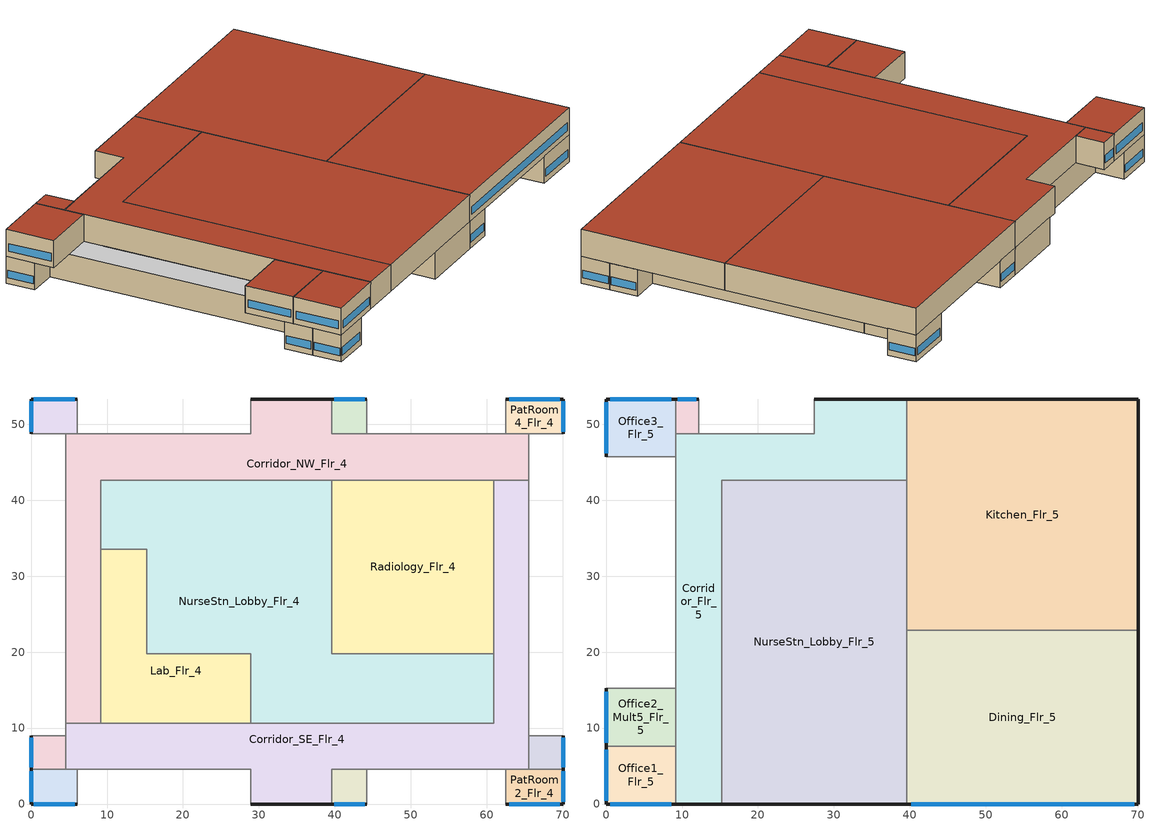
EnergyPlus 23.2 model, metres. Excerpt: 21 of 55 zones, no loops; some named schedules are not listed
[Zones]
Corridor_NW_Flr_4
 floor adiabatic (int_slab_floor): 4.57,10.67 4.57,48.77 28.96,48.77 28.96,53.34 39.62,53.34 39.62,48.77 65.53,48.77 65.53,42.67 9.14,42.67 9.14,10.67 z12.8
 wall outside (res_ext_wall): 39.62,53.34 28.96,53.34 z12.8:17.07
 wall to NurseStn_Lobby_Flr_4 (Air_Wall): 9.14,33.58 9.14,42.67 39.62,42.67 z12.8:17.07
 wall adiabatic (int_wall): 28.96,53.34 28.96,48.77 4.57,48.77 4.57,10.67 / 65.53,42.67 65.53,48.77 39.62,48.77 39.62,53.34 z12.8:17.07
 wall to Radiology_Flr_4 (int_wall): 39.62,42.67 60.96,42.67 z12.8:17.07
 wall to Lab_Flr_4 (int_wall): 9.14,10.67 9.14,33.58 z12.8:17.07
 wall to Corridor_SE_Flr_4 (Air_Wall): 60.96,42.67 65.53,42.67 / 4.57,10.67 9.14,10.67 z12.8:17.07
 ceiling adiabatic (int_slab_ceiling): 4.57,10.67 9.14,10.67 9.14,42.67 65.53,42.67 65.53,48.77 39.62,48.77 39.62,53.34 28.96,53.34 28.96,48.77 4.57,48.77 z17.07
Corridor_SE_Flr_4
 floor adiabatic (int_slab_floor): 4.57,4.57 4.57,10.67 60.96,10.67 60.96,42.67 65.53,42.67 65.53,4.57 39.62,4.57 39.62,0 28.96,0 28.96,4.57 z12.8
 wall outside (res_ext_wall): 28.96,0 39.62,0 z12.8:17.07
 wall adiabatic (int_wall): 39.62,0 39.62,4.57 65.53,4.57 65.53,42.67 / 4.57,10.67 4.57,4.57 28.96,4.57 28.96,0 z12.8:17.07
 wall to NurseStn_Lobby_Flr_4 (Air_Wall): 60.96,19.81 60.96,10.67 28.96,10.67 z12.8:17.07
 wall to Radiology_Flr_4 (int_wall): 60.96,42.67 60.96,19.81 z12.8:17.07
 wall to Lab_Flr_4 (int_wall): 28.96,10.67 9.14,10.67 z12.8:17.07
 ceiling adiabatic (int_slab_ceiling): 4.57,4.57 28.96,4.57 28.96,0 39.62,0 39.62,4.57 65.53,4.57 65.53,42.67 60.96,42.67 60.96,10.67 4.57,10.67 z17.07
Lab_Flr_4
 floor adiabatic (int_slab_floor): 9.14,33.53 15.24,33.53 15.24,19.81 28.96,19.81 28.96,10.67 9.14,10.67 z12.8
 wall to NurseStn_Lobby_Flr_4 (int_wall): 28.96,10.67 28.96,19.81 15.24,19.81 15.24,33.53 9.14,33.53 z12.8:17.07
 ceiling adiabatic (int_slab_ceiling): 9.14,33.53 9.14,10.67 28.96,10.67 28.96,19.81 15.24,19.81 15.24,33.53 z17.07
NurseStn_Lobby_Flr_4
 floor adiabatic (int_slab_floor): 9.14,42.67 39.62,42.67 39.62,19.81 60.96,19.81 60.96,10.67 28.96,10.67 28.96,19.81 15.24,19.81 15.24,33.53 9.14,33.53 z12.8
 wall to Radiology_Flr_4 (int_wall): 60.96,19.81 39.62,19.81 39.62,42.67 z12.8:17.07
 ceiling adiabatic (int_slab_ceiling): 9.14,42.67 9.14,33.53 15.24,33.53 15.24,19.81 28.96,19.81 28.96,10.67 60.96,10.67 60.96,19.81 39.62,19.81 39.62,42.67 z17.07
PatRoom1_Mult10_Flr_4
 floor adiabatic (int_slab_floor): 44.2,4.57 44.2,0 39.62,0 39.62,4.57 z12.8
 wall outside (res_ext_wall): 39.62,0 44.2,0 z12.8:17.07
 wall adiabatic (int_wall): 44.2,0 44.2,4.57 39.62,4.57 39.62,0 z12.8:17.07
 window (NonreseastWindow_U_0.36_SHGC_0.38): 39.9,0 43.92,0 z13.72:14.94
 ceiling adiabatic (int_slab_ceiling): 39.62,4.57 39.62,0 44.2,0 44.2,4.57 z17.07
PatRoom2_Flr_4
 floor adiabatic (int_slab_floor): 70.1,4.57 70.1,0 62.48,0 62.48,4.57 z12.8
 wall outside (res_ext_wall): 62.48,0 70.1,0 70.1,4.57 z12.8:17.07
 wall adiabatic (int_wall): 70.1,4.57 62.48,4.57 62.48,0 z12.8:17.07
 window (NonresWindow_U_0.36_SHGC_0.38): 70.1,0.27 70.1,4.3 z13.72:14.94
 window (NonreseastWindow_U_0.36_SHGC_0.38): 62.94,0 69.65,0 z13.72:14.94
 ceiling adiabatic (int_slab_ceiling): 62.48,4.57 62.48,0 70.1,0 70.1,4.57 z17.07
PatRoom3_Mult10_Flr_4
 floor adiabatic (int_slab_floor): 70.1,8.99 70.1,4.57 65.53,4.57 65.53,8.99 z12.8
 wall outside (res_ext_wall): 70.1,4.57 70.1,8.99 z12.8:17.07
 wall adiabatic (int_wall): 70.1,8.99 65.53,8.99 65.53,4.57 70.1,4.57 z12.8:17.07
 window (NonresWindow_U_0.36_SHGC_0.38): 70.1,4.84 70.1,8.73 z13.72:14.94
 ceiling adiabatic (int_slab_ceiling): 65.53,8.99 65.53,4.57 70.1,4.57 70.1,8.99 z17.07
PatRoom4_Flr_4
 floor adiabatic (int_slab_floor): 70.1,53.34 70.1,48.77 62.48,48.77 62.48,53.34 z12.8
 wall outside (res_ext_wall): 70.1,48.77 70.1,53.34 62.48,53.34 z12.8:17.07
 wall adiabatic (int_wall): 62.48,53.34 62.48,48.77 70.1,48.77 z12.8:17.07
 window (NonresWindow_U_0.36_SHGC_0.38): 70.1,49.04 70.1,53.07 / 69.65,53.34 62.94,53.34 z13.72:14.94
 ceiling adiabatic (int_slab_ceiling): 62.48,53.34 62.48,48.77 70.1,48.77 70.1,53.34 z17.07
PatRoom5_Mult10_Flr_4
 floor adiabatic (int_slab_floor): 44.2,53.34 44.2,48.77 39.62,48.77 39.62,53.34 z12.8
 wall outside (res_ext_wall): 44.2,53.34 39.62,53.34 z12.8:17.07
 wall adiabatic (int_wall): 39.62,53.34 39.62,48.77 44.2,48.77 44.2,53.34 z12.8:17.07
 window (NonresWindow_U_0.36_SHGC_0.38): 43.92,53.34 39.9,53.34 z13.72:14.94
 ceiling adiabatic (int_slab_ceiling): 39.62,53.34 39.62,48.77 44.2,48.77 44.2,53.34 z17.07
PatRoom6_Flr_4
 floor adiabatic (int_slab_floor): 6.1,4.57 6.1,0 0,0 0,4.57 z12.8
 wall outside (res_ext_wall): 0,4.57 0,0 6.1,0 z12.8:17.07
 wall adiabatic (int_wall): 6.1,0 6.1,4.57 0,4.57 z12.8:17.07
 window (NonreseastWindow_U_0.36_SHGC_0.38): 0.37,0 5.73,0 z13.72:14.94
 window (NonresWindow_U_0.36_SHGC_0.38): 0,4.3 0,0.27 z13.72:14.94
 ceiling adiabatic (int_slab_ceiling): 0,4.57 0,0 6.1,0 6.1,4.57 z17.07
PatRoom7_Mult10_Flr_4
 floor adiabatic (int_slab_floor): 4.57,8.99 4.57,4.57 0,4.57 0,8.99 z12.8
 wall outside (res_ext_wall): 0,8.99 0,4.57 z12.8:17.07
 wall adiabatic (int_wall): 0,4.57 4.57,4.57 4.57,8.99 0,8.99 z12.8:17.07
 window (NonresWindow_U_0.36_SHGC_0.38): 0,8.73 0,4.84 z13.72:14.94
 ceiling adiabatic (int_slab_ceiling): 0,8.99 0,4.57 4.57,4.57 4.57,8.99 z17.07
PatRoom8_Flr_4
 floor adiabatic (int_slab_floor): 6.1,53.34 6.1,48.77 0,48.77 0,53.34 z12.8
 wall outside (res_ext_wall): 6.1,53.34 0,53.34 0,48.77 z12.8:17.07
 wall adiabatic (int_wall): 0,48.77 6.1,48.77 6.1,53.34 z12.8:17.07
 window (NonresWindow_U_0.36_SHGC_0.38): 5.73,53.34 0.37,53.34 / 0,53.07 0,49.04 z13.72:14.94
 ceiling adiabatic (int_slab_ceiling): 0,53.34 0,48.77 6.1,48.77 6.1,53.34 z17.07
Radiology_Flr_4
 floor adiabatic (int_slab_floor): 60.96,42.67 60.96,19.81 39.62,19.81 39.62,42.67 z12.8
 ceiling adiabatic (int_slab_ceiling): 39.62,42.67 39.62,19.81 60.96,19.81 60.96,42.67 z17.07
Corridor_Flr_5
 floor adiabatic (int_slab_floor): 9.14,0 9.14,48.77 27.43,48.77 27.43,53.34 39.62,53.34 39.62,42.67 15.24,42.67 15.24,0 z17.07
 wall outside (nonres_ext_wall): 39.62,53.34 27.43,53.34 / 9.14,0 15.24,0 z17.07:21.34
 wall to NurseStn_Lobby_Flr_5 (int_wall): 15.24,0 15.24,42.67 z17.07:21.34
 wall to NurseStn_Lobby_Flr_5 (Air_Wall): 15.24,42.67 39.62,42.67 z17.07:21.34
 wall adiabatic (int_wall): 27.43,53.34 27.43,48.77 9.14,48.77 9.14,0 z17.07:21.34
 wall to Kitchen_Flr_5 (int_wall): 39.62,42.67 39.62,53.34 z17.07:21.34
 roof outside (nonres_roof): 9.14,0 15.24,0 15.24,42.67 39.62,42.67 39.62,53.34 27.43,53.34 27.43,48.77 9.14,48.77 z21.34
Dining_Flr_5
 floor adiabatic (int_slab_floor): 39.62,0 39.62,22.86 70.1,22.86 70.1,0 z17.07
 wall outside (nonres_ext_wall): 39.62,0 70.1,0 70.1,22.86 z17.07:21.34
 wall to Kitchen_Flr_5 (int_wall): 70.1,22.86 39.62,22.86 z17.07:21.34
 wall to NurseStn_Lobby_Flr_5 (int_wall): 39.62,22.86 39.62,0 z17.07:21.34
 window (NonreseastWindow_U_0.36_SHGC_0.38): 40.2,0 69.53,0 z17.98:19.2
 roof outside (nonres_roof): 39.62,0 70.1,0 70.1,22.86 39.62,22.86 z21.34
Kitchen_Flr_5
 floor adiabatic (int_slab_floor): 70.1,53.34 70.1,22.86 39.62,22.86 39.62,53.34 z17.07
 wall outside (nonres_ext_wall): 70.1,22.86 70.1,53.34 39.62,53.34 z17.07:21.34
 wall to NurseStn_Lobby_Flr_5 (int_wall): 39.62,42.67 39.62,22.86 z17.07:21.34
 roof outside (nonres_roof): 39.62,53.34 39.62,22.86 70.1,22.86 70.1,53.34 z21.34
NurseStn_Lobby_Flr_5
 floor adiabatic (int_slab_floor): 15.24,0 15.24,42.67 39.62,42.67 39.62,0 z17.07
 wall outside (nonres_ext_wall): 15.24,0 39.62,0 z17.07:21.34
 roof outside (nonres_roof): 15.24,0 39.62,0 39.62,42.67 15.24,42.67 z21.34
Office1_Flr_5
 floor adiabatic (int_slab_floor): 9.14,7.62 9.14,0 0,0 0,7.62 z17.07
 wall outside (nonres_ext_wall): 0,7.62 0,0 9.14,0 z17.07:21.34
 wall adiabatic (int_wall): 9.14,0 9.14,7.62 0,7.62 z17.07:21.34
 window (NonreseastWindow_U_0.36_SHGC_0.38): 0.55,0 8.6,0 z17.98:19.2
 window (NonresWindow_U_0.36_SHGC_0.38): 0,7.16 0,0.46 z17.98:19.2
 roof outside (nonres_roof): 0,7.62 0,0 9.14,0 9.14,7.62 z21.34
Office2_Mult5_Flr_5
 floor adiabatic (int_slab_floor): 9.14,15.24 9.14,7.62 0,7.62 0,15.24 z17.07
 wall outside (nonres_ext_wall): 0,15.24 0,7.62 z17.07:21.34
 wall adiabatic (int_wall): 0,7.62 9.14,7.62 9.14,15.24 0,15.24 z17.07:21.34
 window (NonresWindow_U_0.36_SHGC_0.38): 0,14.78 0,8.08 z17.98:19.2
 roof outside (nonres_roof): 0,15.24 0,7.62 9.14,7.62 9.14,15.24 z21.34
Office3_Flr_5
 floor adiabatic (int_slab_floor): 9.14,53.34 9.14,45.72 0,45.72 0,53.34 z17.07
 wall outside (nonres_ext_wall): 9.14,53.34 0,53.34 0,45.72 z17.07:21.34
 wall adiabatic (int_wall): 0,45.72 9.14,45.72 9.14,53.34 z17.07:21.34
 window (NonresWindow_U_0.36_SHGC_0.38): 8.6,53.34 0.55,53.34 / 0,52.88 0,46.18 z17.98:19.2
 roof outside (nonres_roof): 0,53.34 0,45.72 9.14,45.72 9.14,53.34 z21.34
Office4_Mult6_Flr_5
 floor adiabatic (int_slab_floor): 12.19,53.34 12.19,48.77 9.14,48.77 9.14,53.34 z17.07
 wall outside (nonres_ext_wall): 12.19,53.34 9.14,53.34 z17.07:21.34
 wall adiabatic (int_wall): 9.14,53.34 9.14,48.77 12.19,48.77 12.19,53.34 z17.07:21.34
 window (NonresWindow_U_0.36_SHGC_0.38): 11.88,53.34 9.45,53.34 z17.98:19.2
 roof outside (nonres_roof): 9.14,53.34 9.14,48.77 12.19,48.77 12.19,53.34 z21.34
[Building]
Hospital: Loads convergence tolerance value=0.04; Maximum number of warmup days=15; Minimum number of warmup days=6; North axis=-90; Solar distribution=MinimalShadowing; Temperature convergence tolerance value=0.2; Terrain=City
[Site:GroundTemperature:FCfactorMethod]
January ground temperature=7.1; February ground temperature=3; March ground temperature=-1; April ground temperature=0.8; May ground temperature=-0.2; June ground temperature=4.8; July ground temperature=6.1; August ground temperature=13.7; September ground temperature=22.2; October ground temperature=22.7; November ground temperature=21.7; December ground temperature=18.5
[Site:Location]
Denver-Aurora-Buckley.AFB_CO_USA WMO=724695: Elevation=1726; Latitude=39.72; Longitude=-104.75; Time zone=-7
[Site:WaterMainsTemperature]
Annual average outdoor air temperature=9.95; Calculation method=Correlation; Maximum difference in monthly average outdoor air temperatures=23.7
[SizingPeriod:DesignDay] Barometric pressure=82237; Day of month=21; Daylight saving time indicator=No; Dry bulb temperature range modifier type=DefaultMultipliers; Humidity condition type=WetBulb; Rain indicator=No; Snow indicator=No
Name | Ashrae clear sky optical depth for beam irradiance taub | Ashrae clear sky optical depth for diffuse irradiance taud | Daily dry bulb temperature range | Day type | Maximum dry bulb temperature | Month | Solar model indicator | Wetbulb or dewpoint at maximum dry bulb | Wind direction | Wind speed | Sky clearness
Denver-Aurora-Buckley.AFB_CO_USA Ann Clg .4% Condns DB=>MWB | 0.423 | 2.02 | 14.8 | SummerDesignDay | 33.9 | 7 | ASHRAETau | 15 | 30 | 3.6
Denver-Aurora-Buckley.AFB_CO_USA Ann Htg 99.6% Condns DB |  |  | 0 | WinterDesignDay | -17.9 | 12 | ASHRAEClearSky | -17.9 | 180 | 2.5 | 0
[Construction]
Air_Wall: Air_Wall_Material
InteriorFurnishings: Std Wood 6inch
NonresWindow_U_0.36_SHGC_0.38: Nonres Window Glazing Layer
NonreseastWindow_U_0.36_SHGC_0.38: Nonres East Glazing Layer
int_slab_ceiling: CP02 CARPET PAD, 100mm Normalweight concrete floor
int_slab_floor: 100mm Normalweight concrete floor, CP02 CARPET PAD
int_wall: G01 13mm gypsum board, G01 13mm gypsum board
nonres_ext_wall: 200mm Normalweight concrete wall, Nonres_Exterior_Wall_Insulation, G01 13mm gypsum board
nonres_roof: F13 Built-up roofing, Nonres_Roof_Insulation, F08 Metal surface
res_ext_wall: 200mm Normalweight concrete wall, Res_Exterior_Wall_Insulation, G01 13mm gypsum board
[Material]
Name | Conductivity | Density | Roughness | Specific heat | Thickness | Solar absorptance | Thermal absorptance | Visible absorptance
100mm Normalweight concrete floor | 2.31 | 2322 | MediumRough | 832 | 0.1016
200mm Normalweight concrete wall | 2.31 | 2322 | MediumRough | 832 | 0.2032
F08 Metal surface | 45.28 | 7824 | Smooth | 500 | 0.0008
F13 Built-up roofing | 0.16 | 1120 | Rough | 1460 | 0.0095 | 0.7 | 0.9
G01 13mm gypsum board | 0.16 | 800 | Smooth | 1090 | 0.0127 | 0.7 | 0.9 | 0.5
Std Wood 6inch | 0.12 | 540 | MediumSmooth | 1210 | 0.15 | 0.7 | 0.9 | 0.7
[Material:NoMass] Solar absorptance=0.7; Thermal absorptance=0.9
Name | Roughness | Thermal resistance | Visible absorptance
Air_Wall_Material | Rough | 0.207949
CP02 CARPET PAD | VeryRough | 0.21648 | 0.8
Nonres_Exterior_Wall_Insulation | MediumSmooth | 1.63975 | 0.7
Nonres_Roof_Insulation | MediumSmooth | 5.30668 | 0.7
Res_Exterior_Wall_Insulation | MediumSmooth | 1.88434 | 0.7
[WindowMaterial:SimpleGlazingSystem] Solar heat gain coefficient=0.38; U factor=2.04417; Visible transmittance=0.418
Nonres East Glazing Layer; Nonres Window Glazing Layer
[AvailabilityManager:NightCycle] Applicability schedule=Always_On; Control type=CycleOnAny; Cycling run time=1800; Cycling run time control type=FixedRunTime; Fan schedule=HVACOperationSchd; Thermostat tolerance=1
CAV_KITCHEN Availability Manager; VAV_1 Availability Manager; VAV_2 Availability Manager; VAV_ER Availability Manager; VAV_ICU Availability Manager; VAV_LABS Availability Manager; VAV_OR Availability Manager; VAV_PATRMS Availability Manager
[Daylighting:Controls] Daylighting method=SplitFlux; Lighting control type=ContinuousOff; Maximum allowable discomfort glare index=22; Minimum input power fraction for continuous or continuousoff dimming control=0.2; Minimum light output fraction for continuous or continuousoff dimming control=0.2; Number of stepped control steps=3; Probability lighting will be reset when needed in manual stepped control=1
Name | Daylighting reference point name 1 | Fraction of lights controlled by reference point 1 | Illuminance setpoint at reference point 1 | Glare calculation azimuth angle of view direction clockwise from zone y axis | Glare calculation daylighting reference point | Zone or space | Daylighting reference point name 2 | Fraction of lights controlled by reference point 2 | Illuminance setpoint at reference point 2
Dining_Flr_5_DaylCtrl | Dining_Flr_5_DaylRefPt1 | 0.19 | 215 | 0 | Dining_Flr_5_DaylRefPt1 | Dining_Flr_5
Office1_Flr_5_DaylCtrl | Office1_Flr_5_DaylRefPt1 | 0.56 | 377 | 270 | Office1_Flr_5_DaylRefPt1 | Office1_Flr_5 | Office1_Flr_5_DaylRefPt2 | 0.21 | 377
Office2_Mult5_Flr_5_DaylCtrl | Office2_Mult5_Flr_5_DaylRefPt1 | 0.47 | 377 | 0 | Office2_Mult5_Flr_5_DaylRefPt1 | Office2_Mult5_Flr_5
Office3_Flr_5_DaylCtrl | Office3_Flr_5_DaylRefPt1 | 0.56 | 377 | 0 | Office3_Flr_5_DaylRefPt1 | Office3_Flr_5 | Office3_Flr_5_DaylRefPt2 | 0.21 | 377
Office4_Mult6_Flr_5_DaylCtrl | Office4_Mult6_Flr_5_DaylRefPt1 | 0.94 | 377 | 0 | Office4_Mult6_Flr_5_DaylRefPt1 | Office4_Mult6_Flr_5
[DesignSpecification:OutdoorAir]
SZ DSOA Kitchen_Flr_5: Outdoor air flow per zone floor area=0.00202743; Outdoor air method=Flow/Area
[ElectricEquipment] Design level calculation method=EquipmentLevel; Fraction latent=0; Fraction lost=0
Name | Design level | End use subcategory | Fraction radiant | Schedule | Zone or zonelist or space or spacelist
Dining_Flr_5_MiscPlug_Equip | 7497.28 | MiscPlug | 0.5 | BLDG_EQUIP_EXTD_SCH | Dining_Flr_5
Kitchen_Flr_5_MiscPlug_Equip | 74972.8 | Cooking | 0.5 | BLDG_EQUIP_EXTD_SCH | Kitchen_Flr_5
Kitchen_Flr_5_Reach-in-Freezer | 555 | ReachInFreezer | 0.25 | Always_on | Kitchen_Flr_5
Kitchen_Flr_5_Reach-in-Refrigerator | 470 | ReachInRefrigerator | 0.25 | Always_on | Kitchen_Flr_5
Lab_Flr_4_MiscPlug_Equip | 11395.9 | MiscPlug | 0.5 | BLDG_EQUIP_SCH | Lab_Flr_4
NurseStn_Lobby_Flr_4_MiscPlug_Equip | 10136 | MiscPlug | 0.5 | BLDG_EQUIP_EXTD_SCH | NurseStn_Lobby_Flr_4
NurseStn_Lobby_Flr_5_MiscPlug_Equip | 11643.4 | MiscPlug | 0.5 | BLDG_EQUIP_SCH | NurseStn_Lobby_Flr_5
Office1_Flr_5_MiscPlug_Equip | 749.9243 | MiscPlug | 0.5 | BLDG_EQUIP_SCH | Office1_Flr_5
Office2_Mult5_Flr_5_MiscPlug_Equip | 749.7275 | MiscPlug | 0.5 | BLDG_EQUIP_SCH | Office2_Mult5_Flr_5
Office3_Flr_5_MiscPlug_Equip | 749.7275 | MiscPlug | 0.5 | BLDG_EQUIP_SCH | Office3_Flr_5
Office4_Mult6_Flr_5_MiscPlug_Equip | 149.9455 | MiscPlug | 0.5 | BLDG_EQUIP_SCH | Office4_Mult6_Flr_5
PatRoom1_Mult10_Flr_4_MiscPlug_Equip | 449.8365 | MiscPlug | 0.5 | BLDG_EQUIP_EXTD_SCH | PatRoom1_Mult10_Flr_4
PatRoom2_Flr_4_MiscPlug_Equip | 749.7275 | MiscPlug | 0.5 | BLDG_EQUIP_EXTD_SCH | PatRoom2_Flr_4
PatRoom3_Mult10_Flr_4_MiscPlug_Equip | 434.8813 | MiscPlug | 0.5 | BLDG_EQUIP_EXTD_SCH | PatRoom3_Mult10_Flr_4
PatRoom4_Flr_4_MiscPlug_Equip | 749.7275 | MiscPlug | 0.5 | BLDG_EQUIP_EXTD_SCH | PatRoom4_Flr_4
PatRoom5_Mult10_Flr_4_MiscPlug_Equip | 449.8365 | MiscPlug | 0.5 | BLDG_EQUIP_EXTD_SCH | PatRoom5_Mult10_Flr_4
PatRoom6_Flr_4_MiscPlug_Equip | 599.782 | MiscPlug | 0.5 | BLDG_EQUIP_EXTD_SCH | PatRoom6_Flr_4
PatRoom7_Mult10_Flr_4_MiscPlug_Equip | 434.8813 | MiscPlug | 0.5 | BLDG_EQUIP_EXTD_SCH | PatRoom7_Mult10_Flr_4
PatRoom8_Flr_4_MiscPlug_Equip | 599.782 | MiscPlug | 0.5 | BLDG_EQUIP_EXTD_SCH | PatRoom8_Flr_4
Radiology_Flr_4_MiscPlug_Equip | 52499.9 | MiscPlug | 0.5 | BLDG_EQUIP_SCH | Radiology_Flr_4
[ElectricLoadCenter:Transformer]
Transformer 1: Availability schedule=Always_On; Conductor material=Aluminum; Consider transformer loss for utility cost=Yes; Fraction of eddy current losses=0.1; Full load temperature rise=150; Meter name 1=Wired_LTG_Electricity; Meter name 2=InteriorEquipment:Electricity; Nameplate efficiency=0.991; Per unit load for nameplate efficiency=0.35; Performance input method=NominalEfficiency; Phase=3; Rated capacity=500000; Reference temperature for nameplate efficiency=75; Transformer usage=PowerInFromGrid
[EnergyManagementSystem:Actuator]
Name | Actuated component control type | Actuated component type | Actuated component unique
BoilerCurve | Curve Result | Curve | HEATSYS1 BOILER EFFICIENCY CURVE
BypassHXStatus | Schedule Value | Schedule:Constant | Bypass Heat Exchanger Status
ER_ExtraElecHeatC_Status | Schedule Value | Schedule:Compact | ER_ExtraElecHeatC_Sch
ER_ExtraWaterHeatC_Status | Schedule Value | Schedule:Compact | ER_ExtraWaterHeatC_Sch
HRC_SPM_Reset | Schedule Value | Schedule:Constant | Heat Recovery Chiller Bypass Loop Setpoint Schedule
ICU_ExtraElecHeatC_Status | Schedule Value | Schedule:Compact | ICU_ExtraElecHeatC_Sch
ICU_ExtraWaterHeatC_Status | Schedule Value | Schedule:Compact | ICU_ExtraWaterHeatC_Sch
LABS_ExtraElecHeatC_Status | Schedule Value | Schedule:Compact | LABS_ExtraElecHeatC_Sch
LABS_ExtraWaterHeatC_Status | Schedule Value | Schedule:Compact | LABS_ExtraWaterHeatC_Sch
OR_ExtraElecHeatC_Status | Schedule Value | Schedule:Compact | OR_ExtraElecHeatC_Sch
OR_ExtraWaterHeatC_Status | Schedule Value | Schedule:Compact | OR_ExtraWaterHeatC_Sch
Patrms_ExtraElecHeatC_Status | Schedule Value | Schedule:Compact | Patrms_ExtraElecHeatC_Sch
Patrms_ExtraWaterHeatC_Status | Schedule Value | Schedule:Compact | Patrms_ExtraWaterHeatC_Sch
TowerCurveOutput | Curve Result | Curve | Tower_Fan_Curve
[EnergyManagementSystem:GlobalVariable]
EnergyManagementSystem:GlobalVariable 1: HLOAD
EnergyManagementSystem:GlobalVariable 2: Patrms_PreheatDeltaT
EnergyManagementSystem:GlobalVariable 3: ER_PreheatDeltaT
EnergyManagementSystem:GlobalVariable 4: OR_PreheatDeltaT
EnergyManagementSystem:GlobalVariable 5: ICU_PreheatDeltaT
EnergyManagementSystem:GlobalVariable 6: LABS_PreheatDeltaT
EnergyManagementSystem:GlobalVariable 7: Wired_LTG
EnergyManagementSystem:GlobalVariable 8: BoilerType; CapRated; EtRated; PLRx; Ecx; SkinLossRate
[EnergyManagementSystem:OutputVariable]
Name | Ems variable | Type of data in variable | Update frequency | Units
ER_ExtraElecHeatC_Status | ER_ExtraElecHeatC_Status | Averaged | SystemTimestep
ER_ExtraWaterHeatC_Status | ER_ExtraWaterHeatC_Status | Averaged | SystemTimestep
ER_PreheatDeltaT | ER_PreheatDeltaT | Averaged | SystemTimestep
ICU_ExtraElecHeatC_Status | ICU_ExtraElecHeatC_Status | Averaged | SystemTimestep
ICU_ExtraWaterHeatC_Status | ICU_ExtraWaterHeatC_Status | Averaged | SystemTimestep
ICU_PreheatDeltaT | ICU_PreheatDeltaT | Averaged | SystemTimestep
LABS_ExtraElecHeatC_Status | LABS_ExtraElecHeatC_Status | Averaged | SystemTimestep
LABS_ExtraWaterHeatC_Status | LABS_ExtraWaterHeatC_Status | Averaged | SystemTimestep
LABS_PreheatDeltaT | LABS_PreheatDeltaT | Averaged | SystemTimestep
OR_ExtraElecHeatC_Status | OR_ExtraElecHeatC_Status | Averaged | SystemTimestep
OR_ExtraWaterHeatC_Status | OR_ExtraWaterHeatC_Status | Averaged | SystemTimestep
OR_PreheatDeltaT | OR_PreheatDeltaT | Averaged | SystemTimestep
Patrms_ExtraElecHeatC_Status | Patrms_ExtraElecHeatC_Status | Averaged | SystemTimestep
Patrms_ExtraWaterHeatC_Status | Patrms_ExtraWaterHeatC_Status | Averaged | SystemTimestep
Patrms_PreheatDeltaT | Patrms_PreheatDeltaT | Averaged | SystemTimestep
Wired_LTG | Wired_LTG | Summed | ZoneTimestep | J
[EnergyManagementSystem:Program]
BypassHXStatus_Prg: SET HLOAD = HotWaterDemand /  (95892.6171 * ((1/4.47) + 1)); SET HLOAD = @Min HLOAD 1; SET HLOAD = CHWR - (HLOAD * 8.33); SET HLOAD = @Max HLOAD 6.7; SET HRC_SPM_Reset = @Min HLOAD 14.44
ChangTowerFlow: IF Chiller1_Status > 0 && Chiller2_Status == 0 && SensedCurveInput > 0.2; IF (0.5 * SensedCurveInput) > 0.2; SET AirInput = 0.5 * SensedCurveInput; ELSE; SET AirInput = 0.2; ENDIF; SET TowerCurveOutput =  2* (AirInput^3); ELSE; SET TowerCurveOutput = SensedCurveValue; ENDIF
ER_Main: IF ER_Humidifier_Status > 0; SET ER_ExtraElecHeatC_Status = 1; SET ER_ExtraElecHeatC_SP = ER_AfterHumidifier_Temp + 0.36; ELSE; SET ER_ExtraElecHeatC_Status = 0; SET ER_ExtraElecHeatC_SP = NULL; ENDIF; IF T_OA < 10 && ER_HeatC_Status >0; SET HeatGain = 0 * (ER_FanDesignMass/1.2) *2118; SET FlowRate = (ER_FanMassFlow/1.2)*2118; SET ER_PreheatDeltaT = HeatGain/(1.08*FlowRate); SET ER_ExtraWaterHeatC_Status = 1; SET ER_ExtraWaterHeatC_SP = ER_AfterElecHeatC_Temp + ER_PreheatDeltaT; ELSE; SET ER_ExtraWaterHeatC_Status = 0; SET ER_ExtraWaterHeatC_SP = NULL; ENDIF
ICU_Main: IF ICU_Humidifier_Status > 0; SET ICU_ExtraElecHeatC_Status = 1; SET ICU_ExtraElecHeatC_SP = ICU_AfterHumidifier_Temp + 0.36; ELSE; SET ICU_ExtraElecHeatC_Status = 0; SET ICU_ExtraElecHeatC_SP = NULL; ENDIF; IF T_OA < 10 && ICU_HeatC_Status >0; SET HeatGain = 0 * (ICU_FanDesignMass/1.2) *2118; SET FlowRate = (ICU_FanMassFlow/1.2)*2118; SET ICU_PreheatDeltaT = HeatGain/(1.08*FlowRate); SET ICU_ExtraWaterHeatC_Status = 1; SET ICU_ExtraWaterHeatC_SP = ICU_AfterElecHeatC_Temp + ICU_PreheatDeltaT; ELSE; SET ICU_ExtraWaterHeatC_Status = 0; SET ICU_ExtraWaterHeatC_SP = NULL; ENDIF
LABS_Main: IF LABS_Humidifier_Status > 0; SET LABS_ExtraElecHeatC_Status = 1; SET LABS_ExtraElecHeatC_SP = LABS_AfterHumidifier_Temp + 0.36; ELSE; SET LABS_ExtraElecHeatC_Status = 0; SET LABS_ExtraElecHeatC_SP = NULL; ENDIF; IF T_OA < 10 && LABS_HeatC_Status >0; SET HeatGain = 0 * (LABS_FanDesignMass/1.2) *2118; SET FlowRate = (LABS_FanMassFlow/1.2)*2118; SET LABS_PreheatDeltaT = HeatGain/(1.08*FlowRate); SET LABS_ExtraWaterHeatC_Status = 1; SET LABS_ExtraWaterHeatC_SP = LABS_AfterElecHeatC_Temp + LABS_PreheatDeltaT; ELSE; SET LABS_ExtraWaterHeatC_Status = 0; SET LABS_ExtraWaterHeatC_SP = NULL; ENDIF
OR_Main: IF OR_Humidifier_Status > 0; SET OR_ExtraElecHeatC_Status = 1; SET OR_ExtraElecHeatC_SP = OR_AfterHumidifier_Temp + 0.36; ELSE; SET OR_ExtraElecHeatC_Status = 0; SET OR_ExtraElecHeatC_SP = NULL; ENDIF; IF T_OA < 10 && OR_HeatC_Status >0; SET HeatGain = 0 * (OR_FanDesignMass/1.2) *2118; SET FlowRate = (OR_FanMassFlow/1.2)*2118; SET OR_PreheatDeltaT = HeatGain/(1.08*FlowRate); SET OR_ExtraWaterHeatC_Status = 1; SET OR_ExtraWaterHeatC_SP = OR_AfterElecHeatC_Temp + OR_PreheatDeltaT; ELSE; SET OR_ExtraWaterHeatC_Status = 0; SET OR_ExtraWaterHeatC_SP = NULL; ENDIF
[Exterior:FuelEquipment] Fuel use type=Electricity
Name | Design level | End use subcategory | Schedule
Elevators | 162963 | ElevatorLift | BLDG_ELEVATORS
Elevators_Lights_Fan | 501 | ElevatorLightsFan | ELEV_LIGHT_FAN_SCH_ADD_DF
[Exterior:Lights]
Exterior_Lights: Control option=AstronomicalClock; Design level=9863; End use subcategory=General; Schedule=Exterior_Lgt_ALWAYS_ON
[GasEquipment]
Kitchen_Flr_5_MiscPlugGas_Equip: Design level=149946; Design level calculation method=EquipmentLevel; End use subcategory=Cooking; Fraction latent=0; Fraction lost=0; Fraction radiant=0.5; Schedule=BLDG_EQUIP_EXTD_SCH; Zone or zonelist or space or spacelist=Kitchen_Flr_5
[InternalMass] Construction=InteriorFurnishings
Name | Zone or zonelist | Surface area
Corridor_Flr_5_InternalMass_1 | Corridor_Flr_5 | 1003.35
Corridor_NW_Flr_4_InternalMass_1 | Corridor_NW_Flr_4 | 1133.42
Corridor_SE_Flr_4_InternalMass_1 | Corridor_SE_Flr_4 | 1133.42
Dining_Flr_5_InternalMass_1 | Dining_Flr_5 | 1393.55
Kitchen_Flr_5_InternalMass_1 | Kitchen_Flr_5 | 1858.06
Lab_Flr_4_InternalMass_1 | Lab_Flr_4 | 529.5473
NurseStn_Lobby_Flr_4_InternalMass_1 | NurseStn_Lobby_Flr_4 | 1811.61
NurseStn_Lobby_Flr_5_InternalMass_1 | NurseStn_Lobby_Flr_5 | 2081.03
Office1_Flr_5_InternalMass_1 | Office1_Flr_5 | 139.3911
Office2_Mult5_Flr_5_InternalMass_1 | Office2_Mult5_Flr_5 | 139.3546
Office3_Flr_5_InternalMass_1 | Office3_Flr_5 | 139.3546
Office4_Mult6_Flr_5_InternalMass_1 | Office4_Mult6_Flr_5 | 27.8709
PatRoom1_Mult10_Flr_4_InternalMass_1 | PatRoom1_Mult10_Flr_4 | 41.8064
PatRoom2_Flr_4_InternalMass_1 | PatRoom2_Flr_4 | 69.6773
PatRoom3_Mult10_Flr_4_InternalMass_1 | PatRoom3_Mult10_Flr_4 | 40.4165
PatRoom4_Flr_4_InternalMass_1 | PatRoom4_Flr_4 | 69.6773
PatRoom5_Mult10_Flr_4_InternalMass_1 | PatRoom5_Mult10_Flr_4 | 41.8064
PatRoom6_Flr_4_InternalMass_1 | PatRoom6_Flr_4 | 55.7418
PatRoom7_Mult10_Flr_4_InternalMass_1 | PatRoom7_Mult10_Flr_4 | 40.4165
PatRoom8_Flr_4_InternalMass_1 | PatRoom8_Flr_4 | 55.7418
Radiology_Flr_4_InternalMass_1 | Radiology_Flr_4 | 975.4819
[Lights] Design level calculation method=Watts/Area; End use subcategory=LightsWired; Fraction radiant=0.7; Fraction replaceable=1; Fraction visible=0.2; Return air fraction=0; Return air fraction calculated from plenum temperature=No
Name | Schedule | Watts per zone floor area | Zone or zonelist or space or spacelist
Corridor_Flr_5_Lights | BLDG_LIGHT_CORRIDOR_SCH | 7.64238 | Corridor_Flr_5
Corridor_NW_Flr_4_Lights | BLDG_LIGHT_CORRIDOR_SCH | 7.64238 | Corridor_NW_Flr_4
Corridor_SE_Flr_4_Lights | BLDG_LIGHT_CORRIDOR_SCH | 7.64238 | Corridor_SE_Flr_4
Dining_Flr_5_Lights | BLDG_LIGHT_EXTD_SCH | 4.30556 | Dining_Flr_5
Kitchen_Flr_5_Lights | BLDG_LIGHT_EXTD_SCH | 11.7327 | Kitchen_Flr_5
Lab_Flr_4_Lights | BLDG_LIGHT_SCH | 14.316 | Lab_Flr_4
NurseStn_Lobby_Flr_4_Lights | BLDG_LIGHT_NURSEFLR234_SCH | 10.4625 | NurseStn_Lobby_Flr_4
NurseStn_Lobby_Flr_5_Lights | BLDG_LIGHT_LOBBYFLR5_SCH | 10.4625 | NurseStn_Lobby_Flr_5
Office1_Flr_5_Lights | BLDG_LIGHT_OFFICE_SCH | 6.8889 | Office1_Flr_5
Office2_Mult5_Flr_5_Lights | BLDG_LIGHT_OFFICE_SCH | 6.8889 | Office2_Mult5_Flr_5
Office3_Flr_5_Lights | BLDG_LIGHT_OFFICE_SCH | 6.8889 | Office3_Flr_5
Office4_Mult6_Flr_5_Lights | BLDG_LIGHT_OFFICE_SCH | 6.8889 | Office4_Mult6_Flr_5
PatRoom1_Mult10_Flr_4_Lights | BLDG_LIGHT_EXTD_SCH | 7.31946 | PatRoom1_Mult10_Flr_4
PatRoom2_Flr_4_Lights | BLDG_LIGHT_EXTD_SCH | 7.31946 | PatRoom2_Flr_4
PatRoom3_Mult10_Flr_4_Lights | BLDG_LIGHT_EXTD_SCH | 7.31946 | PatRoom3_Mult10_Flr_4
PatRoom4_Flr_4_Lights | BLDG_LIGHT_EXTD_SCH | 7.31946 | PatRoom4_Flr_4
PatRoom5_Mult10_Flr_4_Lights | BLDG_LIGHT_EXTD_SCH | 7.31946 | PatRoom5_Mult10_Flr_4
PatRoom6_Flr_4_Lights | BLDG_LIGHT_EXTD_SCH | 7.31946 | PatRoom6_Flr_4
PatRoom7_Mult10_Flr_4_Lights | BLDG_LIGHT_EXTD_SCH | 7.31946 | PatRoom7_Mult10_Flr_4
PatRoom8_Flr_4_Lights | BLDG_LIGHT_EXTD_SCH | 7.31946 | PatRoom8_Flr_4
Radiology_Flr_4_Lights | BLDG_LIGHT_RADIOLOGY_SCH | 10.1181 | Radiology_Flr_4
[People] Activity level schedule=ACTIVITY_SCH; Air velocity schedule=AIR_VELO_SCH; Clothing insulation calculation method=ClothingInsulationSchedule; Clothing insulation schedule=CLOTHING_SCH; Enable ashrae 55 comfort warnings=No; Fraction radiant=0.3; Mean radiant temperature calculation type=ZoneAveraged; Number of people calculation method=People; Sensible heat fraction=Autocalculate; Thermal comfort model 1 type=Fanger; Work efficiency schedule=WORK_EFF_SCH
Name | Number of people | Number of people schedule | Zone or zonelist or space or spacelist
Corridor_Flr_5 | 5.3981 | BLDG_OCC_EXTD_SCH | Corridor_Flr_5
Corridor_NW_Flr_4 | 6.0978 | BLDG_OCC_EXTD_SCH | Corridor_NW_Flr_4
Corridor_SE_Flr_4 | 6.0978 | BLDG_OCC_EXTD_SCH | Corridor_SE_Flr_4
Dining_Flr_5 | 74.9725 | BLDG_OCC_EXTD_SCH | Dining_Flr_5
Kitchen_Flr_5 | 49.9818 | BLDG_OCC_EXTD_SCH | Kitchen_Flr_5
Lab_Flr_4 | 14.2446 | BLDG_OCC_SCH | Lab_Flr_4
NurseStn_Lobby_Flr_4 | 12.9952 | BLDG_OCC_EXTD_SCH | NurseStn_Lobby_Flr_4
NurseStn_Lobby_Flr_5 | 14.9279 | BLDG_OCC_SCH | NurseStn_Lobby_Flr_5
Office1_Flr_5 | 5.2498 | BLDG_OCC_SCH | Office1_Flr_5
Office2_Mult5_Flr_5 | 5.2483 | BLDG_OCC_SCH | Office2_Mult5_Flr_5
Office3_Flr_5 | 5.2483 | BLDG_OCC_SCH | Office3_Flr_5
Office4_Mult6_Flr_5 | 1.05 | BLDG_OCC_SCH | Office4_Mult6_Flr_5
PatRoom1_Mult10_Flr_4 | 1.1244 | BLDG_OCC_EXTD_SCH | PatRoom1_Mult10_Flr_4
PatRoom2_Flr_4 | 1.8744 | BLDG_OCC_EXTD_SCH | PatRoom2_Flr_4
PatRoom3_Mult10_Flr_4 | 1.0873 | BLDG_OCC_EXTD_SCH | PatRoom3_Mult10_Flr_4
PatRoom4_Flr_4 | 1.8744 | BLDG_OCC_EXTD_SCH | PatRoom4_Flr_4
PatRoom5_Mult10_Flr_4 | 1.1244 | BLDG_OCC_EXTD_SCH | PatRoom5_Mult10_Flr_4
PatRoom6_Flr_4 | 1.4994 | BLDG_OCC_EXTD_SCH | PatRoom6_Flr_4
PatRoom7_Mult10_Flr_4 | 1.0873 | BLDG_OCC_EXTD_SCH | PatRoom7_Mult10_Flr_4
PatRoom8_Flr_4 | 1.4994 | BLDG_OCC_EXTD_SCH | PatRoom8_Flr_4
Radiology_Flr_4 | 26.2404 | BLDG_OCC_SCH | Radiology_Flr_4
[Refrigeration:Case] Zone=Kitchen_Flr_5; Anti sweat heater control type=None; Availability schedule=ALWAYS_ON; Case anti sweat heater power per unit length=0; Case height=0; Case lighting schedule=walkin_occ_lght_sch; Fraction of lighting energy to case=1; Humidity at zero anti sweat heater energy=0; Latent case credit curve type=CaseTemperatureMethod; Minimum anti sweat heater power per unit length=0; Rated ambient relative humidity=55; Rated ambient temperature=23.88
Name | Case credit fraction schedule | Case defrost drip down schedule | Case defrost power per unit length | Case defrost schedule | Case defrost type | Case length | Case operating temperature | Fraction of anti sweat heater energy to case | Latent case credit curve | Operating case fan power per unit length | Rated latent heat ratio | Rated runtime fraction | Rated total cooling capacity per unit length | Refrigerated case restocking schedule | Standard case fan power per unit length | Standard case lighting power per unit length | Under case hvac return air fraction
Kitchen_Flr_5_Case:1_WALKINFREEZER | Kitchen_Flr_5_Case:1_WALKINFREEZER_CaseCreditReduxSched | Kitchen_Flr_5_Case:1_WALKINFREEZER_CaseDripDown2aDaySched | 364 | Kitchen_Flr_5_Case:1_WALKINFREEZER_CaseDefrost2aDaySched | Electric | 10.98 | -23 | 0 | Kitchen_Flr_5_Case:1_WALKINFREEZERSingleShelfHorizontal_LatentEnergyMult | 19.7143 | 0.1 | 0.4 | 734 | Kitchen_Flr_5_Case:1_WALKINFREEZER_WalkInStockingSched | 19.7143 | 33 | 0
Kitchen_Flr_5_Case:2_SELFCONTAINEDDISPLAYCASE |  |  | 0 |  | None | 8.93 | 2 | 0.2 | Kitchen_Flr_5_Case:2_SELFCONTAINEDDISPLAYCASEMultiShelfVertical_LatentEnergyMult | 19.1429 | 0.08 | 0.85 | 886.5 | Kitchen_Flr_5_Case:2_SELFCONTAINEDDISPLAYCASE_CaseStockingSched | 19.1429 | 40 | 0.05
[Sizing:Zone]
Kitchen_Flr_5: Account for dedicated outdoor air system=No; Cooling design air flow method=DesignDayWithLimit; Cooling design air flow rate=0; Cooling minimum air flow=1.88354; Cooling minimum air flow fraction=0; Dedicated outdoor air high setpoint temperature for design=Autosize; Dedicated outdoor air low setpoint temperature for design=Autosize; Dedicated outdoor air system control strategy=NeutralSupplyAir; Design specification outdoor air object=SZ DSOA Kitchen_Flr_5; Heating design air flow method=DesignDay; Heating design air flow rate=0; Zone cooling design supply air humidity ratio=0.007; Zone cooling design supply air temperature=12.8; Zone cooling design supply air temperature input method=SupplyAirTemperature; Zone heating design supply air humidity ratio=0.008; Zone heating design supply air temperature=40; Zone heating design supply air temperature input method=SupplyAirTemperature
[ThermostatSetpoint:DualSetpoint]
Kitchen_Flr_5 DualSPSched: Cooling setpoint temperature schedule=ClgSetP_Sch; Heating setpoint temperature schedule=HtgSetP_Sch
[WaterHeater:Mixed]
SWH DishWashing Booster: Ambient temperature indicator=Zone; Ambient temperature zone=KITCHEN_FLR_5; Cold water supply temperature schedule=Dishwashing Booster Water Inlet Temp Schedule; Deadband temperature difference=2; Heater control type=Cycle; Heater fuel type=Electricity; Heater maximum capacity=3000; Heater minimum capacity=0; Heater thermal efficiency=1; Maximum temperature limit=82.2222; Off cycle loss coefficient to ambient temperature=1.05316; Off cycle parasitic fuel type=Electricity; Off cycle parasitic heat fraction to tank=0; On cycle loss coefficient to ambient temperature=1.05316; Peak use flow rate=3.65923e-05; Setpoint temperature schedule=Dishwashing Booster Setpoint Temp Schedule; Tank volume=0.0227125; Use flow rate fraction schedule=BLDG_SWH_SCH
[Zone] Ceiling height=4.2683; Floor area=Autocalculate; Part of total floor area=Yes; Type=1
Name | Multiplier | Volume
Corridor_Flr_5 | 1 | 2141.32
Corridor_NW_Flr_4; Corridor_SE_Flr_4 | 1 | 2418.88
Dining_Flr_5 | 1 | 2974.04
Kitchen_Flr_5 | 1 | 3965.37
Lab_Flr_4 | 1 | 1129.43
NurseStn_Lobby_Flr_4 | 1 | 3866.22
NurseStn_Lobby_Flr_5 | 1 | 4441.23
Office1_Flr_5 | 1 | 297.5
Office2_Mult5_Flr_5 | 5 | 297.41
Office3_Flr_5 | 1 | 297.41
Office4_Mult6_Flr_5 | 6 | 59.5
PatRoom1_Mult10_Flr_4; PatRoom5_Mult10_Flr_4 | 10 | 89.21
PatRoom2_Flr_4; PatRoom4_Flr_4 | 1 | 148.71
PatRoom3_Mult10_Flr_4; PatRoom7_Mult10_Flr_4 | 10 | 86.26
PatRoom6_Flr_4; PatRoom8_Flr_4 | 1 | 118.96
Radiology_Flr_4 | 1 | 2081.82
[ZoneControl:Thermostat]
Kitchen_Flr_5 Thermostat: Zone or zonelist=Kitchen_Flr_5; Control 1=Kitchen_Flr_5 DualSPSched; Control type schedule=Dual Zone Control Type Sched
[ZoneInfiltration:DesignFlowRate] Constant term coefficient=0; Design flow rate calculation method=Flow/ExteriorArea; Schedule=INFIL_SCH_PNNL; Temperature term coefficient=0; Velocity squared term coefficient=0; Velocity term coefficient=0.224
Name | Flow rate per exterior surface area | Zone or zonelist or space or spacelist
Corridor_Flr_5_Infiltration | 7.6582e-05 | Corridor_Flr_5
Corridor_NW_Flr_4_Infiltration | 0.00056896 | Corridor_NW_Flr_4
Corridor_SE_Flr_4_Infiltration | 0.00056896 | Corridor_SE_Flr_4
Dining_Flr_5_Infiltration | 0.000140135 | Dining_Flr_5
Kitchen_Flr_5_Infiltration | 0.000124488 | Kitchen_Flr_5
Lab_Flr_4_Infiltration | 0.00056896 | Lab_Flr_4
NurseStn_Lobby_Flr_4_Infiltration | 0.00056896 | NurseStn_Lobby_Flr_4
NurseStn_Lobby_Flr_5_Infiltration | 5.17185e-05 | NurseStn_Lobby_Flr_5
Office1_Flr_5_Infiltration | 0.000288235 | Office1_Flr_5
Office2_Mult5_Flr_5_Infiltration | 0.000181043 | Office2_Mult5_Flr_5
Office3_Flr_5_Infiltration | 0.000288235 | Office3_Flr_5
Office4_Mult6_Flr_5_Infiltration | 0.000274637 | Office4_Mult6_Flr_5
PatRoom1_Mult10_Flr_4_Infiltration | 0.00056896 | PatRoom1_Mult10_Flr_4
PatRoom2_Flr_4_Infiltration | 0.00056896 | PatRoom2_Flr_4
PatRoom3_Mult10_Flr_4_Infiltration | 0.00056896 | PatRoom3_Mult10_Flr_4
PatRoom4_Flr_4_Infiltration | 0.00056896 | PatRoom4_Flr_4
PatRoom5_Mult10_Flr_4_Infiltration | 0.00056896 | PatRoom5_Mult10_Flr_4
PatRoom6_Flr_4_Infiltration | 0.00056896 | PatRoom6_Flr_4
PatRoom7_Mult10_Flr_4_Infiltration | 0.00056896 | PatRoom7_Mult10_Flr_4
PatRoom8_Flr_4_Infiltration | 0.00056896 | PatRoom8_Flr_4
Radiology_Flr_4_Infiltration | 0.00056896 | Radiology_Flr_4
[Curve:Cubic] Maximum value of x=20; Minimum value of x=-35
Name | Coefficient1 constant | Coefficient2 x | Coefficient3 x 2 | Coefficient4 x 3
Kitchen_Flr_5_Case:1_WALKINFREEZERSingleShelfHorizontal_LatentEnergyMult | 0.0236 | 0.0006 | 0 | 0
Kitchen_Flr_5_Case:2_SELFCONTAINEDDISPLAYCASEMultiShelfVertical_LatentEnergyMult | 0.0265263 | 0.00107803 | 6.02558e-05 | 1.23732e-06
[Schedule:Compact]
ACTIVITY_SCH: Through: 12/31, For: AllDays, Until: 24:00, 120
AIR_VELO_SCH: Through: 12/31, For: AllDays, Until: 24:00, 0.2
ALWAYS_ON; Exterior_Lgt_ALWAYS_ON: Through: 12/31, For: AllDays, Until: 24:00, 1
BLDG_ELEVATORS: Through: 12/31, For: SummerDesignDay, Until: 24:00, 1, For: WinterDesignDay, Until: 24:00, 0.2, For: Weekdays, Until: 07:00, 0.2, Until: 08:00, 0.5, Until: 09:00, 0.75, Until: 10:00, 1, Until: 11:00, 1, Until: 12:00, 1, Until: 13:00, 0.75, Until: 14:00, 1, Until: 15:00, 1, Until: 16:00, 1, Until: 17:00, 1, Until: 18:00, 1, Until: 19:00, 0.52, Until: 20:00, 0.52, Until: 21:00, 0.52, Until: 22:00, 0.28, Until: 24:00, 0.2, For: Saturday, Until: 07:00, 0.2, Until: 08:00, 0.4, Until: 09:00, 0.46, Until: 10:00, 0.7, Until: 11:00, 0.7, Until: 12:00, 0.7, Until: 13:00, 0.51, Until: 14:00, 0.51, Until: 15:00, 0.51, Until: 16:00, 0.51, Until: 17:00, 0.51, Until: 18:00, 0.25, Until: 24:00, 0.2, For: AllOtherDays, Until: 08:00, 0.2, Until: 16:00, 0.4, Until: 24:00, 0.2
BLDG_EQUIP_EXTD_SCH: Through: 12/31, For: Weekdays, Until: 07:00, 0.4, Until: 08:00, 0.7, Until: 16:00, 0.9, Until: 23:00, 0.6, Until: 24:00, 0.4, For: SummerDesignDay, Until: 24:00, 1, For: WinterDesignDay, Until: 24:00, 0, For: Saturday, Until: 07:00, 0.4, Until: 08:00, 0.5, Until: 18:00, 0.65, Until: 24:00, 0.4, For: Sunday Holidays AllOtherDays, Until: 08:00, 0.4, Until: 16:00, 0.6, Until: 24:00, 0.4
BLDG_EQUIP_SCH: Through: 12/31, For: Weekdays, Until: 07:00, 0.349268, Until: 08:00, 0.681801, Until: 16:00, 0.876602, Until: 22:00, 0.584401, Until: 23:00, 0.523902, Until: 24:00, 0.349268, For: SummerDesignDay, Until: 24:00, 1, For: WinterDesignDay, Until: 24:00, 0, For: Saturday, Until: 07:00, 0.349268, Until: 08:00, 0.487001, Until: 18:00, 0.633101, Until: 24:00, 0.349268, For: Sunday Holidays AllOtherDays, Until: 08:00, 0.261951, Until: 16:00, 0.349268, Until: 24:00, 0.261951
BLDG_LIGHT_CORRIDOR_SCH: Through: 12/31, For: Weekdays, Until: 8:00, 0.4806, Until: 16:00, 0.86508, Until: 24:00, 0.4806, For: SummerDesignDay, Until: 24:00, 1, For: WinterDesignDay, Until: 24:00, 0, For: Saturday, Until: 8:00, 0.4806, Until: 18:00, 0.76896, Until: 24:00, 0.4806, For: Sunday Holidays AllOtherDays, Until: 8:00, 0.4806, Until: 16:00, 0.67284, Until: 24:00, 0.4806
BLDG_LIGHT_EXTD_SCH: Through: 12/31, For: Weekdays, Until: 8:00, 0.5, Until: 16:00, 0.9, Until: 24:00, 0.5, For: SummerDesignDay, Until: 24:00, 1, For: WinterDesignDay, Until: 24:00, 0, For: Saturday, Until: 8:00, 0.5, Until: 18:00, 0.8, Until: 24:00, 0.5, For: Sunday Holidays AllOtherDays, Until: 8:00, 0.5, Until: 16:00, 0.7, Until: 24:00, 0.5
BLDG_LIGHT_LOBBYFLR5_SCH: Through: 12/31, For: Weekdays, Until: 7:00, 0.1, Until: 8:00, 0.485, Until: 16:00, 0.873, Until: 22:00, 0.291, Until: 23:00, 0.3, Until: 24:00, 0.1, For: SummerDesignDay, Until: 24:00, 1, For: WinterDesignDay, Until: 24:00, 0, For: Saturday, Until: 7:00, 0.1, Until: 8:00, 0.194, Until: 18:00, 0.388, Until: 19:00, 0.097, Until: 24:00, 0.1, For: Sunday Holidays AllOtherDays, Until: 8:00, 0.05, Until: 16:00, 0.097, Until: 24:00, 0.05
BLDG_LIGHT_NURSEFLR234_SCH: Through: 12/31, For: Weekdays, Until: 8:00, 0.485, Until: 16:00, 0.873, Until: 24:00, 0.485, For: SummerDesignDay, Until: 24:00, 1, For: WinterDesignDay, Until: 24:00, 0, For: Saturday, Until: 8:00, 0.485, Until: 18:00, 0.776, Until: 24:00, 0.485, For: Sunday Holidays AllOtherDays, Until: 8:00, 0.485, Until: 16:00, 0.679, Until: 24:00, 0.485
BLDG_LIGHT_OFFICE_SCH: Through: 12/31, For: Weekdays, Until: 7:00, 0.1, Until: 8:00, 0.40595, Until: 16:00, 0.73071, Until: 22:00, 0.24357, Until: 23:00, 0.3, Until: 24:00, 0.1, For: SummerDesignDay, Until: 24:00, 1, For: WinterDesignDay, Until: 24:00, 0, For: Saturday, Until: 7:00, 0.1, Until: 8:00, 0.16238, Until: 18:00, 0.32476, Until: 19:00, 0.08119, Until: 24:00, 0.1, For: Sunday Holidays AllOtherDays, Until: 8:00, 0.05, Until: 16:00, 0.08119, Until: 24:00, 0.05
BLDG_LIGHT_RADIOLOGY_SCH: Through: 12/31, For: Weekdays, Until: 7:00, 0.1, Until: 8:00, 0.39, Until: 16:00, 0.702, Until: 22:00, 0.234, Until: 23:00, 0.3, Until: 24:00, 0.1, For: SummerDesignDay, Until: 24:00, 1, For: WinterDesignDay, Until: 24:00, 0, For: Saturday, Until: 7:00, 0.1, Until: 8:00, 0.156, Until: 18:00, 0.312, Until: 19:00, 0.078, Until: 24:00, 0.1, For: Sunday Holidays AllOtherDays, Until: 8:00, 0.05, Until: 16:00, 0.078, Until: 24:00, 0.05
BLDG_LIGHT_SCH: Through: 12/31, For: Weekdays, Until: 7:00, 0.1, Until: 8:00, 0.5, Until: 16:00, 0.9, Until: 23:00, 0.3, Until: 24:00, 0.1, For: SummerDesignDay, Until: 24:00, 1, For: WinterDesignDay, Until: 24:00, 0, For: Saturday, Until: 7:00, 0.1, Until: 8:00, 0.2, Until: 18:00, 0.4, Until: 24:00, 0.1, For: Sunday Holidays AllOtherDays, Until: 8:00, 0.05, Until: 16:00, 0.1, Until: 24:00, 0.05
BLDG_OCC_EXTD_SCH: Through: 12/31, For: Weekdays, Until: 07:00, 0.4, Until: 08:00, 0.5, Until: 09:00, 0.6, Until: 17:00, 0.8, Until: 18:00, 0.6, Until: 20:00, 0.5, Until: 24:00, 0.4, For: SummerDesignDay, Until: 24:00, 1, For: WinterDesignDay, Until: 24:00, 0, For: Saturday, Until: 07:00, 0.4, Until: 08:00, 0.5, Until: 17:00, 0.6, Until: 19:00, 0.5, Until: 24:00, 0.4, For: Sunday Holidays AllOtherDays, Until: 08:00, 0.4, Until: 16:00, 0.6, Until: 24:00, 0.4
BLDG_OCC_SCH: Through: 12/31, For: Weekdays, Until: 07:00, 0, Until: 08:00, 0.1, Until: 09:00, 0.5, Until: 17:00, 0.8, Until: 18:00, 0.5, Until: 20:00, 0.3, Until: 22:00, 0.2, Until: 24:00, 0, For: SummerDesignDay, Until: 24:00, 1, For: WinterDesignDay, Until: 24:00, 0, For: Saturday, Until: 07:00, 0, Until: 08:00, 0.1, Until: 09:00, 0.3, Until: 17:00, 0.4, Until: 19:00, 0.1, Until: 24:00, 0, For: Sunday Holidays AllOtherDays, Until: 08:00, 0, Until: 16:00, 0.05, Until: 24:00, 0
BLDG_SWH_SCH: Through: 12/31, For: Weekdays SummerDesignDay, Until: 07:00, 0, Until: 08:00, 0.17, Until: 09:00, 0.58, Until: 10:00, 0.66, Until: 11:00, 0.78, Until: 12:00, 0.82, Until: 13:00, 0.71, Until: 14:00, 0.82, Until: 15:00, 0.78, Until: 16:00, 0.74, Until: 17:00, 0.63, Until: 18:00, 0.41, Until: 21:00, 0.18, Until: 22:00, 0.1, Until: 24:00, 0, For: Saturday WinterDesignDay, Until: 07:00, 0, Until: 08:00, 0.01, Until: 09:00, 0.2, Until: 10:00, 0.28, Until: 12:00, 0.3, Until: 14:00, 0.24, Until: 17:00, 0.23, Until: 19:00, 0.1, Until: 24:00, 0, For: Sunday Holidays AllOtherDays, Until: 08:00, 0, Until: 16:00, 0.01, Until: 24:00, 0
CLGSETP_SCH: Through: 12/31, For: AllDays, Until: 24:00, 24
CLOTHING_SCH: Through: 04/30, For: AllDays, Until: 24:00, 1, Through: 09/30, For: AllDays, Until: 24:00, 0.5, Through: 12/31, For: AllDays, Until: 24:00, 1
Dishwashing Booster Setpoint Temp Schedule: THROUGH: 12/31, FOR: AllDays, UNTIL: 24:00, 82.22
Dishwashing Booster Water Inlet Temp Schedule: THROUGH: 12/31, FOR: AllDays, UNTIL: 24:00, 60
Dual Zone Control Type Sched: Through: 12/31, For: AllDays, Until: 24:00, 4
ELEV_LIGHT_FAN_SCH_ADD_DF: Through: 12/31, For: SummerDesignDay, Until: 24:00, 1, For: WinterDesignDay, Until: 24:00, 0.2, For: Weekdays, Until: 07:00, 0.2, Until: 08:00, 0.5, Until: 09:00, 1, Until: 10:00, 1, Until: 11:00, 1, Until: 12:00, 1, Until: 13:00, 1, Until: 14:00, 1, Until: 15:00, 1, Until: 16:00, 1, Until: 17:00, 1, Until: 18:00, 1, Until: 19:00, 0.52, Until: 20:00, 0.52, Until: 21:00, 0.52, Until: 22:00, 0.28, Until: 24:00, 0.2, For: Saturday, Until: 07:00, 0.2, Until: 08:00, 0.4, Until: 09:00, 0.46, Until: 10:00, 0.7, Until: 11:00, 0.7, Until: 12:00, 0.7, Until: 13:00, 0.51, Until: 14:00, 0.51, Until: 15:00, 0.51, Until: 16:00, 0.51, Until: 17:00, 0.51, Until: 18:00, 0.25, Until: 24:00, 0.2, For: AllOtherDays, Until: 08:00, 0.2, Until: 16:00, 0.4, Until: 24:00, 0.2
HTGSETP_SCH: Through: 12/31, For: ALLDays, Until: 24:00, 21
INFIL_SCH_PNNL: Through: 12/31, For: Weekdays SummerDesignDay, Until: 24:00, 0.25, For: Saturday WinterDesignDay, Until: 24:00, 0.25, For: Sunday Holidays AllOtherDays, Until: 24:00, 0.25
Kitchen_Flr_5_Case:1_WALKINFREEZER_CaseCreditReduxSched: Through: 12/31, For:AllDays, Interpolate:No, Until: 7:00, 0.2, Until: 21:00, 0.4, Until: 24:00, 0.2
Kitchen_Flr_5_Case:1_WALKINFREEZER_CaseDefrost2aDaySched: Through: 12/31, For:AllDays, Interpolate:Average, Until: 11:00, 0, Until: 11:20, 1, Until: 23:00, 0, Until: 23:20, 1, Until: 24:00, 0
Kitchen_Flr_5_Case:1_WALKINFREEZER_CaseDripDown2aDaySched: Through: 12/31, For:AllDays, Interpolate:Average, Until: 11:00, 0, Until: 11:30, 1, Until: 23:00, 0, Until: 23:30, 1, Until: 24:00, 0
Kitchen_Flr_5_Case:1_WALKINFREEZER_WalkInStockingSched: Through: 12/31, For: Tuesday Friday, Until: 4:00, 0, Until: 5:00, 725, Until: 6:00, 417, Until: 7:00, 290, Until: 24:00, 0, For: AllOtherDays, Until: 4:00, 0, Until: 5:00, 125, Until: 6:00, 117, Until: 7:00, 90, Until: 19:00, 0, Until: 20:00, 125, Until: 21:00, 117, Until: 22:00, 90, Until: 24:00, 0
Kitchen_Flr_5_Case:2_SELFCONTAINEDDISPLAYCASE_CaseStockingSched: Through: 12/31, For:AllDays, Until: 6:00, 0, Until: 7:00, 50, Until: 9:00, 70, Until: 10:00, 80, Until: 11:00, 70, Until: 13:00, 50, Until: 14:00, 80, Until: 15:00, 90, Until: 16:00, 80, Until: 24:00, 0
WORK_EFF_SCH: Through: 12/31, For: AllDays, Until: 24:00, 0
walkin_occ_lght_SCH: Through: 12/31, For: Weekdays, Until: 7:00, 0.1, Until: 8:00, 0.26, Until: 16:00, 0.468, Until: 23:00, 0.156, Until: 24:00, 0.1, For: SummerDesignDay, Until: 24:00, 1, For: WinterDesignDay, Until: 24:00, 0, For: Saturday, Until: 7:00, 0.1, Until: 8:00, 0.104, Until: 18:00, 0.208, Until: 24:00, 0.1, For: Sunday Holidays AllOtherDays, Until: 8:00, 0.05, Until: 16:00, 0.052, Until: 24:00, 0.05
